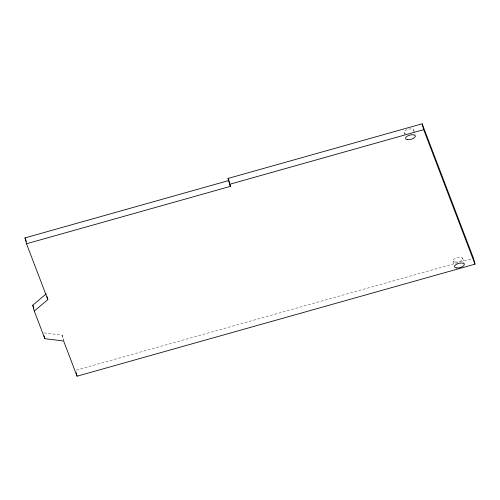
<?xml version="1.0" encoding="UTF-8"?>
<svg xmlns="http://www.w3.org/2000/svg" width="500" height="500" viewBox="0 0 500 500"><rect width="100%" height="100%" fill="white"/><g stroke="black" fill="none" stroke-linecap="round" stroke-linejoin="round"><path stroke-width="0.38" stroke-dasharray="2.5 1.88" d="M76.294 370.131L471.981 258.725M44.056 332.9L62.112 335.15L64.031 340.181M462.725 258.275L464.244 264.137M453.019 261.012L454.156 265.406M413.762 129.981L415.087 135.113M404.056 132.713L404.438 134.181M62.112 335.15L63.631 341.012M406.037 133.781A5.044 2.206 -14.5 0 1 404.688 131.062A5.044 2.206 -14.5 0 1 411.044 128.869A5.044 2.206 -14.5 0 1 413.506 131.2M455 262.075A5.044 2.206 -14.5 0 0 462.762 258.863A5.044 2.206 -14.5 0 0 455.856 258A5.044 2.206 -14.5 0 0 455 262.075"/><path stroke-width="0.75" d="M230.344 186.388L228.825 180.519L25 237.906L26.513 243.762L230.344 186.388L228.031 178.45L422.15 123.8L473.488 258.306L475 264.163L77.056 376.2L63.631 341.012L44.819 338.669L34.288 311.069L32.769 305.212L46.312 293.756M34.288 311.069L47.831 299.619L47.075 296.688M229.55 184.312L423.669 129.662L475 264.163M228.031 178.45L228.825 180.519M25 237.906L26.381 241.531M26.513 243.762L47.831 299.619M32.769 305.212L33.881 308.113M422.15 123.8L423.669 129.662M76.112 372.537L77.056 376.2M44.062 335.737L44.819 338.669M456.512 267.931A5.044 2.206 -14.5 0 0 464.281 264.719A5.044 2.206 -14.5 0 0 457.369 263.856A5.044 2.206 -14.5 0 0 456.512 267.931M407.55 139.637A5.044 2.206 -14.5 0 0 415.319 136.425A5.044 2.206 -14.5 0 0 408.406 135.562A5.044 2.206 -14.5 0 0 407.55 139.637"/></g></svg>
